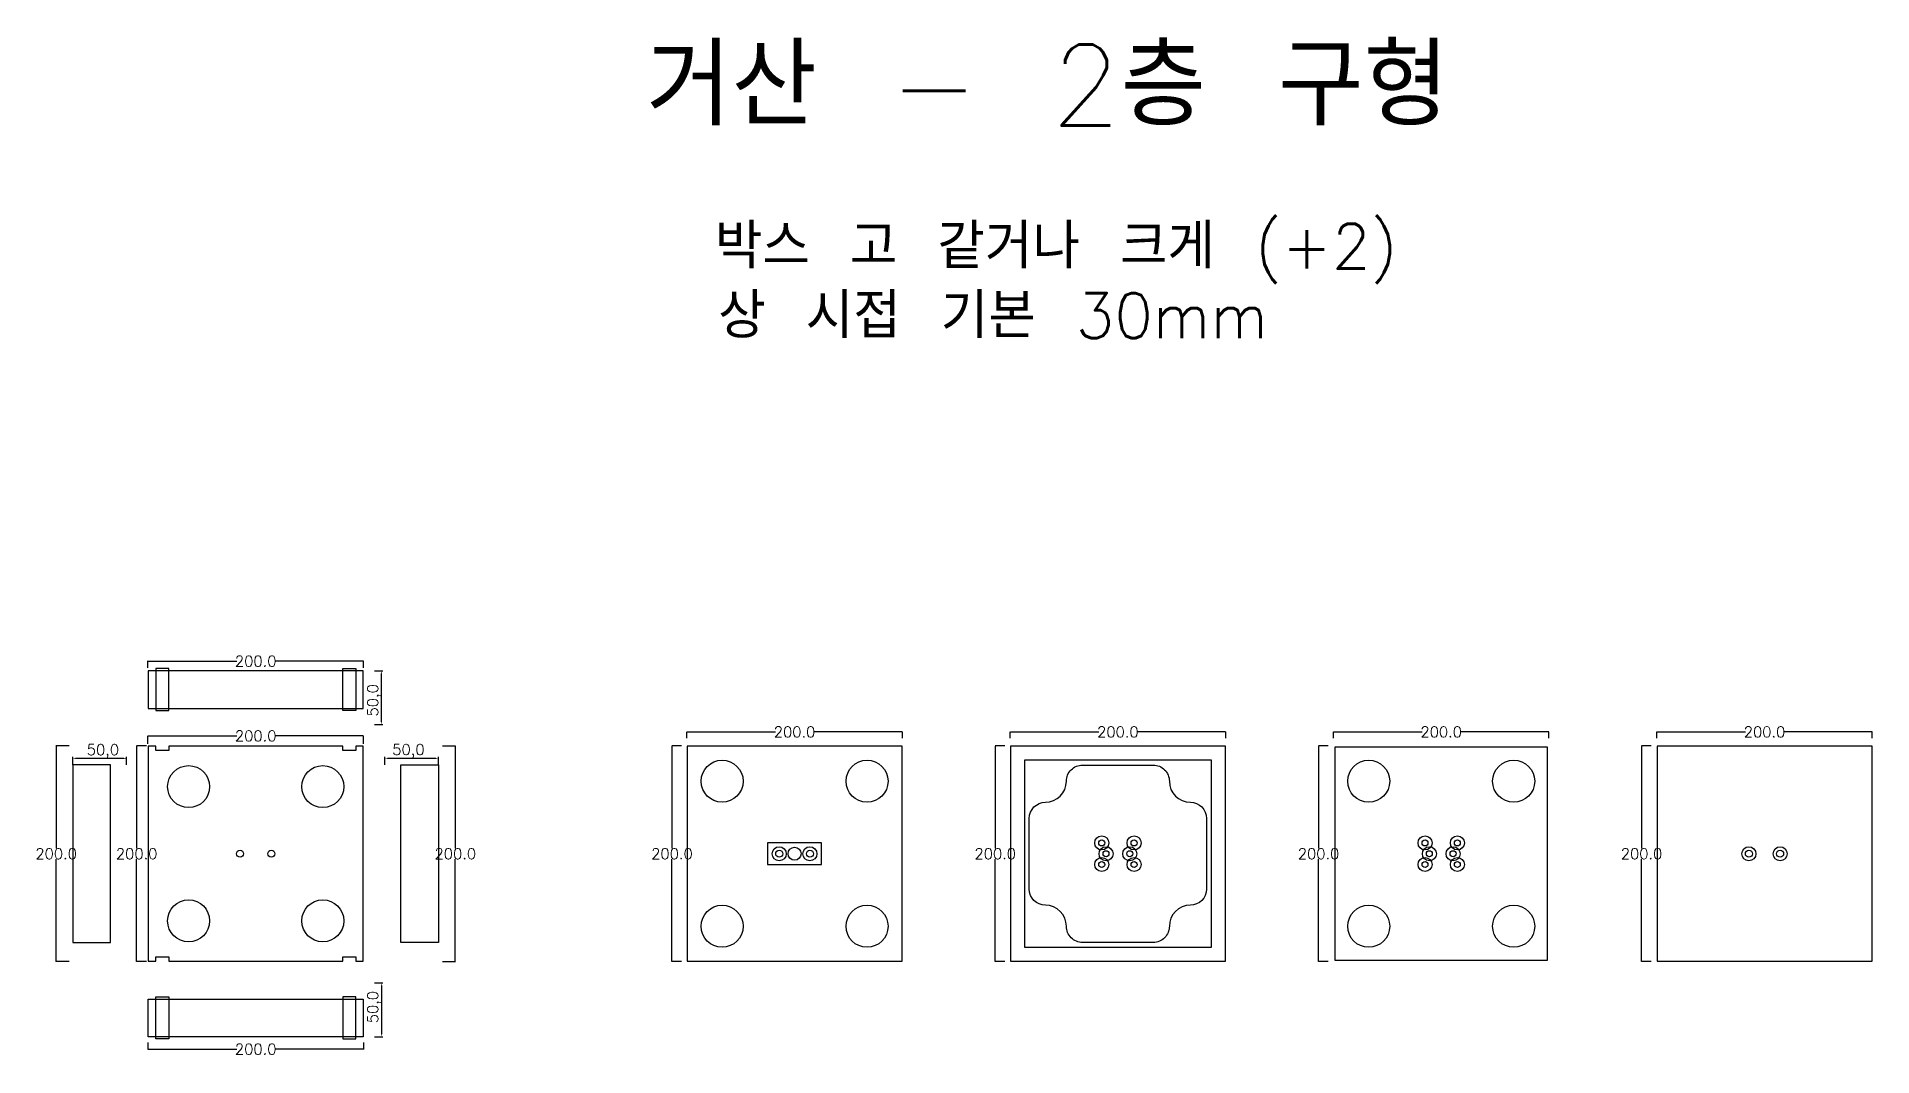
# Model space of a CAD drawing. Header units: millimetres. Extents: x 1677 to 3381, y 137 to 1083.
import ezdxf

# ---------------------------------------------------------------- set-up
doc = ezdxf.new("R2010")
doc.units = ezdxf.units.MM
for name, color, linetype in [('TEXT', 7, 'Continuous'), ('볼트 구멍', 7, 'Continuous'), ('치구', 7, 'Continuous'), ('치수', 7, 'Continuous')]:
    doc.layers.add(name, color=color, linetype=linetype)
doc.styles.get("Standard").update_dxf_attribs({"font": 'txt.shx', "bigfont": 'whgtxt.shx'})
doc.dimstyles.new('ISO-25', dxfattribs={"dimtxt": 2.5, "dimasz": 2.5, "dimexe": 1.25, "dimexo": 0.625, "dimtad": 1, "dimtxsty": 'Standard', "dimcen": 2.5, "dimadec": 0, "dimazin": 0, "dimtfac": 1, "dimtmove": 0, "dimatfit": 3, "dimfxl": 0, "dimarcsym": 0})
doc.dimstyles.get("Standard").update_dxf_attribs({"dimtxt": 7, "dimasz": 0.18, "dimexe": 0.18, "dimexo": 0.0625, "dimgap": 0.09, "dimtad": 0, "dimtih": 1, "dimtoh": 1, "dimdec": 1, "dimzin": 0, "dimdsep": 46, "dimtxsty": 'Standard', "dimcen": 0.09, "dimadec": 0, "dimazin": 0, "dimtfac": 1, "dimtdec": 1, "dimtofl": 0, "dimtmove": 0, "dimatfit": 3, "dimfxl": 0, "dimtolj": 1, "dimtzin": 0, "dimarcsym": 0})

# ---------------------------------------------------------------- blocks, each defined once
blk = doc.blocks.new('*D1')
at = {"layer": 'Defpoints', "color": 0}
for p in [(1990.4, 495), (1997.3, 495), (1990.4, 445)]:
    blk.add_point(p, dxfattribs=at)
at = {"layer": '치수', "color": 0, "lineweight": -2}
for p, q in [((1991, 495), (1998.5, 495)), ((1997.3, 447.5), (1997.3, 492.5)), ((1991, 445), (1998.5, 445))]:
    blk.add_line(p, q, dxfattribs=at)
at = {"layer": '치수', "color": 0}
for points in [[(1996.9, 492.5), (1997.7, 492.5), (1997.3, 495)], [(1996.9, 447.5), (1997.7, 447.5), (1997.3, 445)]]:
    blk.add_solid(points, dxfattribs=at)
at = {"layer": '치수', "color": 0, "insert": (1990.8, 467.5), "char_height": 10, "attachment_point": 5, "rotation": 90}
blk.add_mtext('50,0', dxfattribs=at)
blk = doc.blocks.new('*D2')
at = {"layer": 'Defpoints', "color": 0}
for p in [(2280.7, 432.3), (2480.7, 438.2), (2480.7, 432.3)]:
    blk.add_point(p, dxfattribs=at)
at = {"layer": '치수', "color": 0, "lineweight": -2}
for p, q in [((2280.7, 432.4), (2280.7, 438.4)), ((2280.9, 438.2), (2363.1, 438.2)), ((2480.5, 438.2), (2398.3, 438.2)), ((2480.7, 432.4), (2480.7, 438.4))]:
    blk.add_line(p, q, dxfattribs=at)
at = {"layer": '치수', "color": 0}
for points in [[(2280.9, 438.3), (2280.9, 438.2), (2280.7, 438.2)], [(2480.5, 438.3), (2480.5, 438.2), (2480.7, 438.2)]]:
    blk.add_solid(points, dxfattribs=at)
at = {"layer": '치수', "color": 0, "insert": (2380.7, 438.2), "char_height": 10, "attachment_point": 5}
blk.add_mtext('\\A1;200.0', dxfattribs=at)
blk = doc.blocks.new('*D3')
at = {"layer": 'Defpoints', "color": 0}
for p in [(1707.5, 425.2), (1695.5, 225.2), (1707.5, 225.2)]:
    blk.add_point(p, dxfattribs=at)
at = {"layer": '치수', "color": 0, "lineweight": -2}
for p, q in [((1707.5, 425.2), (1695.3, 425.2)), ((1695.5, 425.1), (1695.5, 330.3)), ((1695.5, 225.4), (1695.5, 320.2)), ((1707.5, 225.2), (1695.3, 225.2))]:
    blk.add_line(p, q, dxfattribs=at)
at = {"layer": '치수', "color": 0}
for points in [[(1695.4, 425.1), (1695.5, 425.1), (1695.5, 425.2)], [(1695.4, 225.4), (1695.5, 225.4), (1695.5, 225.2)]]:
    blk.add_solid(points, dxfattribs=at)
at = {"layer": '치수', "color": 0, "insert": (1695.5, 325.2), "char_height": 10, "attachment_point": 5}
blk.add_mtext('\\A1;200.0', dxfattribs=at)
blk = doc.blocks.new('*D4')
at = {"layer": 'Defpoints', "color": 0}
for p in [(2050.4, 413.8), (2000.4, 407), (2050.4, 407)]:
    blk.add_point(p, dxfattribs=at)
at = {"layer": '치수', "color": 0, "lineweight": -2}
for p, q in [((2000.4, 407.7), (2000.4, 415.1)), ((2002.9, 413.8), (2047.9, 413.8)), ((2050.4, 407.7), (2050.4, 415.1))]:
    blk.add_line(p, q, dxfattribs=at)
at = {"layer": '치수', "color": 0}
for points in [[(2002.9, 414.2), (2002.9, 413.4), (2000.4, 413.8)], [(2047.9, 414.2), (2047.9, 413.4), (2050.4, 413.8)]]:
    blk.add_solid(points, dxfattribs=at)
at = {"layer": '치수', "color": 0, "insert": (2022.4, 420.3), "char_height": 10, "attachment_point": 5}
blk.add_mtext('50,0', dxfattribs=at)
blk = doc.blocks.new('*D5')
at = {"layer": 'Defpoints', "color": 0}
for p in [(1710.9, 413.7), (1710.9, 407), (1760.9, 406.9)]:
    blk.add_point(p, dxfattribs=at)
at = {"layer": '치수', "color": 0, "lineweight": -2}
for p, q in [((1710.9, 407.7), (1710.9, 415)), ((1758.4, 413.7), (1713.4, 413.7)), ((1760.9, 407.6), (1760.9, 415))]:
    blk.add_line(p, q, dxfattribs=at)
at = {"layer": '치수', "color": 0}
for points in [[(1713.4, 414.1), (1713.4, 413.3), (1710.9, 413.7)], [(1758.4, 414.1), (1758.4, 413.3), (1760.9, 413.7)]]:
    blk.add_solid(points, dxfattribs=at)
at = {"layer": '치수', "color": 0, "insert": (1738.9, 420.2), "char_height": 10, "attachment_point": 5}
blk.add_mtext('50,0', dxfattribs=at)
blk = doc.blocks.new('*D6')
at = {"layer": 'Defpoints', "color": 0}
for p in [(1780.7, 427.1), (1980.7, 434.5), (1980.7, 427.1)]:
    blk.add_point(p, dxfattribs=at)
at = {"layer": '치수', "color": 0, "lineweight": -2}
for p, q in [((1780.7, 427.1), (1780.7, 434.6)), ((1780.9, 434.5), (1863.1, 434.5)), ((1980.5, 434.5), (1898.3, 434.5)), ((1980.7, 427.1), (1980.7, 434.6))]:
    blk.add_line(p, q, dxfattribs=at)
at = {"layer": '치수', "color": 0}
for points in [[(1780.9, 434.5), (1780.9, 434.4), (1780.7, 434.5)], [(1980.5, 434.5), (1980.5, 434.4), (1980.7, 434.5)]]:
    blk.add_solid(points, dxfattribs=at)
at = {"layer": '치수', "color": 0, "insert": (1880.7, 434.5), "char_height": 10, "attachment_point": 5}
blk.add_mtext('\\A1;200.0', dxfattribs=at)
blk = doc.blocks.new('*D7')
at = {"layer": 'Defpoints', "color": 0}
for p in [(1990.4, 205.5), (1990.4, 155.5), (1997.3, 155.5)]:
    blk.add_point(p, dxfattribs=at)
at = {"layer": '치수', "color": 0, "lineweight": -2}
for p, q in [((1991, 205.5), (1998.5, 205.5)), ((1997.3, 203), (1997.3, 158)), ((1991, 155.5), (1998.5, 155.5))]:
    blk.add_line(p, q, dxfattribs=at)
at = {"layer": '치수', "color": 0}
for points in [[(1996.9, 203), (1997.7, 203), (1997.3, 205.5)], [(1996.9, 158), (1997.7, 158), (1997.3, 155.5)]]:
    blk.add_solid(points, dxfattribs=at)
at = {"layer": '치수', "color": 0, "insert": (1990.8, 183), "char_height": 10, "attachment_point": 5, "rotation": 90}
blk.add_mtext('50,0', dxfattribs=at)
blk = doc.blocks.new('*D8')
at = {"layer": 'Defpoints', "color": 0}
for p in [(1780.7, 150.4), (1980.7, 150.4), (1980.7, 144)]:
    blk.add_point(p, dxfattribs=at)
at = {"layer": '치수', "color": 0, "lineweight": -2}
for p, q in [((1780.7, 150.3), (1780.7, 143.8)), ((1780.9, 144), (1863.1, 144)), ((1980.5, 144), (1898.3, 144)), ((1980.7, 150.3), (1980.7, 143.8))]:
    blk.add_line(p, q, dxfattribs=at)
at = {"layer": '치수', "color": 0}
for points in [[(1780.9, 144), (1780.9, 144), (1780.7, 144)], [(1980.5, 144), (1980.5, 144), (1980.7, 144)]]:
    blk.add_solid(points, dxfattribs=at)
at = {"layer": '치수', "color": 0, "insert": (1880.7, 144), "char_height": 10, "attachment_point": 5}
blk.add_mtext('\\A1;200.0', dxfattribs=at)
blk = doc.blocks.new('*D9')
at = {"layer": 'Defpoints', "color": 0}
for p in [(1779.2, 425.2), (1770.2, 225.2), (1779.2, 225.2)]:
    blk.add_point(p, dxfattribs=at)
at = {"layer": '치수', "color": 0, "lineweight": -2}
for p, q in [((1779.2, 425.2), (1770, 425.2)), ((1770.2, 425.1), (1770.2, 330.3)), ((1770.2, 225.4), (1770.2, 320.2)), ((1779.2, 225.2), (1770, 225.2))]:
    blk.add_line(p, q, dxfattribs=at)
at = {"layer": '치수', "color": 0}
for points in [[(1770.1, 425.1), (1770.2, 425.1), (1770.2, 425.2)], [(1770.1, 225.4), (1770.2, 225.4), (1770.2, 225.2)]]:
    blk.add_solid(points, dxfattribs=at)
at = {"layer": '치수', "color": 0, "insert": (1770.2, 325.2), "char_height": 10, "attachment_point": 5}
blk.add_mtext('\\A1;200.0', dxfattribs=at)
blk = doc.blocks.new('*D10')
at = {"layer": 'Defpoints', "color": 0}
for p in [(2053.8, 425.2), (2053.8, 225.2), (2065.9, 225.2)]:
    blk.add_point(p, dxfattribs=at)
at = {"layer": '치수', "color": 0, "lineweight": -2}
for p, q in [((2053.9, 425.2), (2066.1, 425.2)), ((2065.9, 425.1), (2065.9, 330.3)), ((2065.9, 225.4), (2065.9, 320.2)), ((2053.9, 225.2), (2066.1, 225.2))]:
    blk.add_line(p, q, dxfattribs=at)
at = {"layer": '치수', "color": 0}
for points in [[(2065.9, 425.1), (2065.9, 425.1), (2065.9, 425.2)], [(2065.9, 225.4), (2065.9, 225.4), (2065.9, 225.2)]]:
    blk.add_solid(points, dxfattribs=at)
at = {"layer": '치수', "color": 0, "insert": (2065.9, 325.2), "char_height": 10, "attachment_point": 5}
blk.add_mtext('\\A1;200.0', dxfattribs=at)
blk = doc.blocks.new('*D11')
at = {"layer": 'Defpoints', "color": 0}
for p in [(2275.8, 425.2), (2266.9, 225.2), (2275.8, 225.2)]:
    blk.add_point(p, dxfattribs=at)
at = {"layer": '치수', "color": 0, "lineweight": -2}
for p, q in [((2275.7, 425.2), (2266.7, 425.2)), ((2266.9, 425.1), (2266.9, 330.3)), ((2266.9, 225.4), (2266.9, 320.2)), ((2275.7, 225.2), (2266.7, 225.2))]:
    blk.add_line(p, q, dxfattribs=at)
at = {"layer": '치수', "color": 0}
for points in [[(2266.9, 425.1), (2266.9, 425.1), (2266.9, 425.2)], [(2266.9, 225.4), (2266.9, 225.4), (2266.9, 225.2)]]:
    blk.add_solid(points, dxfattribs=at)
at = {"layer": '치수', "color": 0, "insert": (2266.9, 325.2), "char_height": 10, "attachment_point": 5}
blk.add_mtext('\\A1;200.0', dxfattribs=at)
blk = doc.blocks.new('*D12')
at = {"layer": 'Defpoints', "color": 0}
for p in [(2880.7, 432.3), (3080.7, 438.2), (3080.7, 432.3)]:
    blk.add_point(p, dxfattribs=at)
at = {"layer": '치수', "color": 0, "lineweight": -2}
for p, q in [((2880.7, 432.4), (2880.7, 438.4)), ((2880.9, 438.2), (2963.1, 438.2)), ((3080.5, 438.2), (2998.3, 438.2)), ((3080.7, 432.4), (3080.7, 438.4))]:
    blk.add_line(p, q, dxfattribs=at)
at = {"layer": '치수', "color": 0}
for points in [[(2880.9, 438.3), (2880.9, 438.2), (2880.7, 438.2)], [(3080.5, 438.3), (3080.5, 438.2), (3080.7, 438.2)]]:
    blk.add_solid(points, dxfattribs=at)
at = {"layer": '치수', "color": 0, "insert": (2980.7, 438.2), "char_height": 10, "attachment_point": 5}
blk.add_mtext('\\A1;200.0', dxfattribs=at)
blk = doc.blocks.new('*D13')
at = {"layer": 'Defpoints', "color": 0}
for p in [(2580.7, 432.3), (2780.7, 438.2), (2780.7, 432.3)]:
    blk.add_point(p, dxfattribs=at)
at = {"layer": '치수', "color": 0, "lineweight": -2}
for p, q in [((2580.7, 432.4), (2580.7, 438.4)), ((2580.9, 438.2), (2663.1, 438.2)), ((2780.5, 438.2), (2698.3, 438.2)), ((2780.7, 432.4), (2780.7, 438.4))]:
    blk.add_line(p, q, dxfattribs=at)
at = {"layer": '치수', "color": 0}
for points in [[(2580.9, 438.3), (2580.9, 438.2), (2580.7, 438.2)], [(2780.5, 438.3), (2780.5, 438.2), (2780.7, 438.2)]]:
    blk.add_solid(points, dxfattribs=at)
at = {"layer": '치수', "color": 0, "insert": (2680.7, 438.2), "char_height": 10, "attachment_point": 5}
blk.add_mtext('\\A1;200.0', dxfattribs=at)
blk = doc.blocks.new('*D14')
at = {"layer": 'Defpoints', "color": 0}
for p in [(2575.8, 425.2), (2566.9, 225.2), (2575.8, 225.2)]:
    blk.add_point(p, dxfattribs=at)
at = {"layer": '치수', "color": 0, "lineweight": -2}
for p, q in [((2575.7, 425.2), (2566.7, 425.2)), ((2566.9, 425.1), (2566.9, 330.3)), ((2566.9, 225.4), (2566.9, 320.2)), ((2575.7, 225.2), (2566.7, 225.2))]:
    blk.add_line(p, q, dxfattribs=at)
at = {"layer": '치수', "color": 0}
for points in [[(2566.9, 425.1), (2566.9, 425.1), (2566.9, 425.2)], [(2566.9, 225.4), (2566.9, 225.4), (2566.9, 225.2)]]:
    blk.add_solid(points, dxfattribs=at)
at = {"layer": '치수', "color": 0, "insert": (2566.9, 325.2), "char_height": 10, "attachment_point": 5}
blk.add_mtext('\\A1;200.0', dxfattribs=at)
blk = doc.blocks.new('*D15')
at = {"layer": 'Defpoints', "color": 0}
for p in [(2875.8, 425.2), (2866.9, 225.2), (2875.8, 225.2)]:
    blk.add_point(p, dxfattribs=at)
at = {"layer": '치수', "color": 0, "lineweight": -2}
for p, q in [((2875.7, 425.2), (2866.7, 425.2)), ((2866.9, 425.1), (2866.9, 330.3)), ((2866.9, 225.4), (2866.9, 320.2)), ((2875.7, 225.2), (2866.7, 225.2))]:
    blk.add_line(p, q, dxfattribs=at)
at = {"layer": '치수', "color": 0}
for points in [[(2866.9, 425.1), (2866.9, 425.1), (2866.9, 425.2)], [(2866.9, 225.4), (2866.9, 225.4), (2866.9, 225.2)]]:
    blk.add_solid(points, dxfattribs=at)
at = {"layer": '치수', "color": 0, "insert": (2866.9, 325.2), "char_height": 10, "attachment_point": 5}
blk.add_mtext('\\A1;200.0', dxfattribs=at)
blk = doc.blocks.new('*D16')
at = {"layer": 'Defpoints', "color": 0}
for p in [(3180.7, 432.3), (3380.7, 438.2), (3380.7, 432.3)]:
    blk.add_point(p, dxfattribs=at)
at = {"layer": '치수', "color": 0, "lineweight": -2}
for p, q in [((3180.7, 432.4), (3180.7, 438.4)), ((3180.9, 438.2), (3263.1, 438.2)), ((3380.5, 438.2), (3298.3, 438.2)), ((3380.7, 432.4), (3380.7, 438.4))]:
    blk.add_line(p, q, dxfattribs=at)
at = {"layer": '치수', "color": 0}
for points in [[(3180.9, 438.3), (3180.9, 438.2), (3180.7, 438.2)], [(3380.5, 438.3), (3380.5, 438.2), (3380.7, 438.2)]]:
    blk.add_solid(points, dxfattribs=at)
at = {"layer": '치수', "color": 0, "insert": (3280.7, 438.2), "char_height": 10, "attachment_point": 5}
blk.add_mtext('\\A1;200.0', dxfattribs=at)
blk = doc.blocks.new('*D17')
at = {"layer": 'Defpoints', "color": 0}
for p in [(3175.6, 425.2), (3166.6, 225.2), (3175.6, 225.2)]:
    blk.add_point(p, dxfattribs=at)
at = {"layer": '치수', "color": 0, "lineweight": -2}
for p, q in [((3175.5, 425.2), (3166.5, 425.2)), ((3166.6, 425.1), (3166.6, 330.3)), ((3166.6, 225.4), (3166.6, 320.2)), ((3175.5, 225.2), (3166.5, 225.2))]:
    blk.add_line(p, q, dxfattribs=at)
at = {"layer": '치수', "color": 0}
for points in [[(3166.6, 425.1), (3166.7, 425.1), (3166.6, 425.2)], [(3166.6, 225.4), (3166.7, 225.4), (3166.6, 225.2)]]:
    blk.add_solid(points, dxfattribs=at)
at = {"layer": '치수', "color": 0, "insert": (3166.6, 325.2), "char_height": 10, "attachment_point": 5}
blk.add_mtext('\\A1;200.0', dxfattribs=at)
blk = doc.blocks.new('*D18')
at = {"layer": 'Defpoints', "color": 0}
for p in [(1780.7, 497.4), (1980.7, 503.8), (1980.7, 497.4)]:
    blk.add_point(p, dxfattribs=at)
at = {"layer": '치수', "color": 0, "lineweight": -2}
for p, q in [((1780.7, 497.5), (1780.7, 504)), ((1780.9, 503.8), (1863.1, 503.8)), ((1980.5, 503.8), (1898.3, 503.8)), ((1980.7, 497.5), (1980.7, 504))]:
    blk.add_line(p, q, dxfattribs=at)
at = {"layer": '치수', "color": 0}
for points in [[(1780.9, 503.8), (1780.9, 503.8), (1780.7, 503.8)], [(1980.5, 503.8), (1980.5, 503.8), (1980.7, 503.8)]]:
    blk.add_solid(points, dxfattribs=at)
at = {"layer": '치수', "color": 0, "insert": (1880.7, 503.8), "char_height": 10, "attachment_point": 5}
blk.add_mtext('\\A1;200.0', dxfattribs=at)

msp = doc.modelspace()

# ---------------------------------------------------------------- linework, layer by layer
at = {"layer": 'TEXT', "color": 1, "elevation": 0}
msp.add_lwpolyline([(2355.69, 315.24), (2405.69, 315.24), (2405.69, 335.24), (2355.69, 335.24)], close=True, dxfattribs=at)
at = {"layer": '볼트 구멍', "color": 6}
for centre in [(2665.69, 335.24), (2695.69, 335.24), (2965.69, 335.24), (2995.69, 335.24), (2366.44, 325.24), (2394.94, 325.24), (2669.69, 325.24), (2691.69, 325.24), (2969.69, 325.24), (2991.69, 325.24), (3266.19, 325.24), (3295.19, 325.24), (2665.69, 315.24), (2695.69, 315.24), (2965.69, 315.24), (2995.69, 315.24)]:
    msp.add_circle(centre, 6.5, dxfattribs=at)
at = {"layer": '볼트 구멍', "color": 3}
for centre, radius in [((1866.19, 325.24), 3.25), ((1895.19, 325.24), 3.25), ((2366.44, 325.24), 3.25), ((2380.69, 325.24), 6), ((2394.94, 325.24), 3.25), ((2665.69, 335.24), 2.75), ((2669.69, 325.24), 2.75), ((2691.69, 325.24), 2.75), ((2695.69, 335.24), 2.75), ((2965.69, 335.24), 2.75), ((2969.69, 325.24), 2.75), ((2991.69, 325.24), 2.75), ((2995.69, 335.24), 2.75), ((3266.19, 325.24), 3.25), ((3295.19, 325.24), 3.25), ((2665.69, 315.24), 2.75), ((2695.69, 315.24), 2.75), ((2965.69, 315.24), 2.75), ((2995.69, 315.24), 2.75)]:
    msp.add_circle(centre, radius, dxfattribs=at)
at = {"layer": '치구'}
for points in [[(1780.94, 459.99), (1980.44, 459.99), (1980.44, 494.99), (1780.94, 494.99)], [(1780.94, 225.49), (1787.94, 225.49), (1787.94, 229.49), (1799.94, 229.49), (1799.94, 225.49), (1961.44, 225.49), (1961.44, 229.49), (1973.44, 229.49), (1973.44, 225.49), (1980.44, 225.49), (1980.44, 424.99), (1973.44, 424.99), (1973.44, 420.99), (1961.44, 420.99), (1961.44, 424.99), (1799.94, 424.99), (1799.94, 420.99), (1787.94, 420.99), (1787.94, 424.99), (1780.94, 424.99)], [(2280.94, 424.99), (2280.94, 225.49), (2480.44, 225.49), (2480.44, 424.99)], [(2580.94, 424.99), (2580.94, 225.49), (2780.44, 225.49), (2780.44, 424.99)], [(2593.94, 411.99), (2593.94, 238.49), (2767.44, 238.49), (2767.44, 411.99)], [(2881.94, 423.99), (2881.94, 226.49), (3079.44, 226.49), (3079.44, 423.99)], [(3180.94, 424.99), (3180.94, 225.49), (3380.44, 225.49), (3380.44, 424.99)], [(1745.94, 407.59), (1710.94, 407.59), (1710.94, 242.89), (1745.94, 242.89)], [(2015.44, 407.59), (2050.44, 407.59), (2050.44, 242.89), (2015.44, 242.89)], [(1780.94, 190.49), (1980.44, 190.49), (1980.44, 155.49), (1780.94, 155.49)]]:
    msp.add_lwpolyline(points, close=True, dxfattribs=at)
at = {"layer": '치구', "color": 1}
for points in [[(1787.94, 457.99), (1799.94, 457.99), (1799.94, 496.99), (1787.94, 496.99)], [(1973.44, 457.99), (1961.44, 457.99), (1961.44, 496.99), (1973.44, 496.99)], [(1787.94, 192.49), (1799.94, 192.49), (1799.94, 153.49), (1787.94, 153.49)], [(1973.44, 192.49), (1961.44, 192.49), (1961.44, 153.49), (1973.44, 153.49)]]:
    msp.add_lwpolyline(points, close=True, dxfattribs=at)
at = {"layer": '치구'}
msp.add_lwpolyline([(2647.94, 407.49), (2713.44, 407.49, -0.4142136), (2728.44, 392.49, 0.4142135), (2747.94, 372.99, -0.4142134), (2762.94, 357.99), (2762.94, 292.49, -0.4142134), (2747.94, 277.49, 0.4142135), (2728.44, 257.99, -0.4142136), (2713.44, 242.99), (2647.94, 242.99, -0.4142136), (2632.94, 257.99, 0.4142135), (2613.44, 277.49, -0.4142134), (2598.44, 292.49), (2598.44, 357.99, -0.4142134), (2613.44, 372.99, 0.4142135), (2632.94, 392.49, -0.4142136)], format="xyb", close=True, dxfattribs=at)
for centre in [(2313.44, 392.49), (2447.94, 392.49), (2913.44, 392.49), (3047.94, 392.49), (1818.44, 387.49), (1942.94, 387.49), (1818.44, 262.99), (1942.94, 262.99), (2313.44, 257.99), (2447.94, 257.99), (2913.44, 257.99), (3047.94, 257.99)]:
    msp.add_circle(centre, 19.5, dxfattribs=at)

# ---------------------------------------------------------------- texts
at = {"layer": 'TEXT', "color": 3}
msp.add_text('거산 - 2층 구형', height=75, dxfattribs=at).set_placement((2242.87, 1000.53))
at = {"layer": 'TEXT', "color": 1}
for s, p in [('박스 고 같거나 크게 (+2)', (2306.67, 867.85)), ('상 시접 기본 30mm', (2309.82, 803.44))]:
    msp.add_text(s, height=41.6667, dxfattribs=at).set_placement(p)

# ---------------------------------------------------------------- dimensions: what is measured, and where the dimension line sits
at = {"layer": '치수', "color": 4}
for base, p1, p2, dimstyle, override, picture, middle in [((1980.69, 503.81), (1780.69, 497.42), (1980.69, 497.42), 'Standard', {"dimtxt": 10}, '*D18', (1880.69, 503.81)), ((2050.44, 413.82), (2000.44, 407.04), (2050.44, 407.04), 'ISO-25', {"dimtxt": 10, "dimdec": 1, "dimzin": 0, "dimtdec": 1}, '*D4', (2022.44, 413.82)), ((1980.69, 143.98), (1780.69, 150.38), (1980.69, 150.38), 'Standard', {"dimtxt": 10}, '*D8', (1880.69, 143.98))]:
    dim = msp.add_linear_dim(base=base, p1=p1, p2=p2, dimstyle=dimstyle, override=override, dxfattribs=at)
    dim.commit()
    dim.dimension.update_dxf_attribs({"geometry": picture, "text_midpoint": middle, "dimtype": 160})
for base, p1, p2, angle, picture, middle in [((1997.27, 494.99), (1990.37, 444.99), (1990.37, 494.99), 90, '*D1', (1997.27, 467.49)), ((1710.94, 413.72), (1760.94, 406.94), (1710.94, 407.04), 180, '*D5', (1738.94, 413.72)), ((1997.27, 155.49), (1990.37, 205.49), (1990.37, 155.49), 270, '*D7', (1997.27, 182.99))]:
    dim = msp.add_linear_dim(base=base, p1=p1, p2=p2, angle=angle, dimstyle='ISO-25', override={"dimtxt": 10, "dimdec": 1, "dimzin": 0, "dimtdec": 1}, dxfattribs=at)
    dim.commit()
    dim.dimension.update_dxf_attribs({"geometry": picture, "text_midpoint": middle, "dimtype": 160})
for base, p1, p2, picture, middle in [((2480.69, 438.23), (2280.69, 432.35), (2480.69, 432.35), '*D2', (2380.69, 438.23)), ((2780.69, 438.23), (2580.69, 432.35), (2780.69, 432.35), '*D13', (2680.69, 438.23)), ((3080.69, 438.23), (2880.69, 432.35), (3080.69, 432.35), '*D12', (2980.69, 438.23)), ((3380.69, 438.23), (3180.69, 432.35), (3380.69, 432.35), '*D16', (3280.69, 438.23)), ((1980.69, 434.46), (1780.69, 427.07), (1980.69, 427.07), '*D6', (1880.69, 434.46))]:
    dim = msp.add_linear_dim(base=base, p1=p1, p2=p2, dimstyle='Standard', override={"dimtxt": 10}, dxfattribs=at)
    dim.commit()
    dim.dimension.update_dxf_attribs({"geometry": picture, "text_midpoint": middle})
for base, p1, p2, picture, middle in [((1695.48, 225.24), (1707.55, 425.24), (1707.55, 225.24), '*D3', (1695.48, 325.24)), ((1770.16, 225.24), (1779.23, 425.24), (1779.23, 225.24), '*D9', (1770.16, 325.24)), ((2065.91, 225.24), (2053.84, 425.24), (2053.84, 225.24), '*D10', (2065.91, 325.24)), ((2266.9, 225.24), (2275.8, 425.24), (2275.8, 225.24), '*D11', (2266.9, 325.24)), ((2566.9, 225.24), (2575.8, 425.24), (2575.8, 225.24), '*D14', (2566.9, 325.24)), ((2866.9, 225.24), (2875.8, 425.24), (2875.8, 225.24), '*D15', (2866.9, 325.24)), ((3166.65, 225.24), (3175.55, 425.24), (3175.55, 225.24), '*D17', (3166.65, 325.24))]:
    dim = msp.add_linear_dim(base=base, p1=p1, p2=p2, angle=90, dimstyle='Standard', override={"dimtxt": 10}, dxfattribs=at)
    dim.commit()
    dim.dimension.update_dxf_attribs({"geometry": picture, "text_midpoint": middle})

doc.saveas('drawing.dxf')
